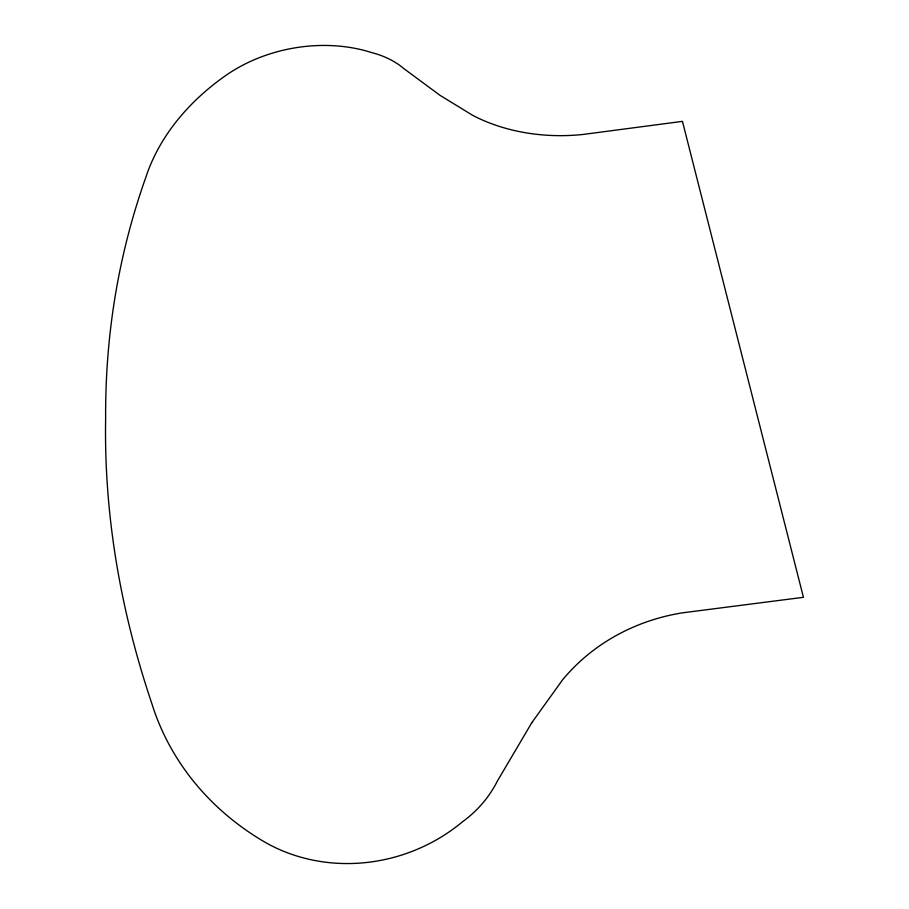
<?xml version="1.0" encoding="UTF-8"?>
<svg xmlns="http://www.w3.org/2000/svg" width="909" height="909" viewBox="0 0 909 909"><rect width="100%" height="100%" fill="white"/><g stroke="black" fill="none" stroke-linecap="round" stroke-linejoin="round"><path stroke-width="1.36" d="M531.845 722.621L497.393 781.047A112.25 104.376 -18.5 0 1 462.556 821.747A166.506 152.201 -20.5 0 1 264.996 842.211A286.108 255.94 -11 0 1 151.644 702.975A1307.437 952.7 21.3 0 1 105.637 418.413A1292.507 939.667 20.5 0 1 145.838 177.335A242.408 183.845 -8.9 0 1 227.227 74.493A132.453 97.365 -10.7 0 1 372.258 52.756A87.241 63.46 -9.7 0 1 403.891 68.641L440.126 95.411L472.475 115.204A151.917 107.057 -3.2 0 0 582.987 134.464L682.454 121.363L803.431 597.315L682.454 612.836A212.876 195.265 25.6 0 0 562.591 679.818L531.845 722.621"/></g></svg>
